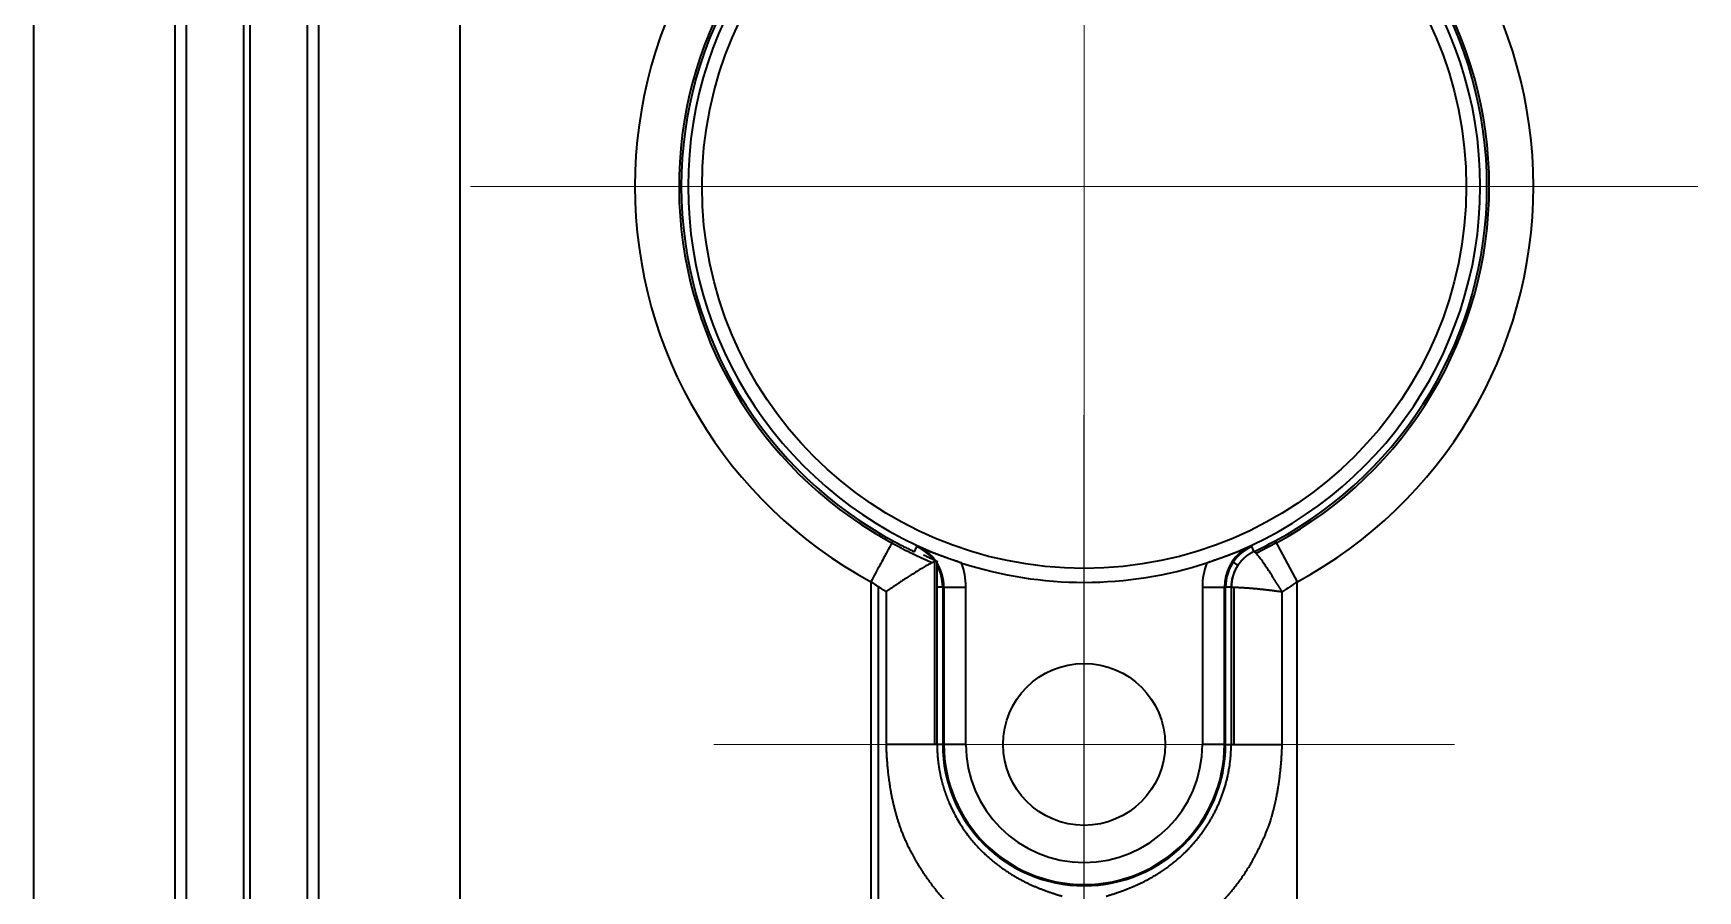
# Model space of a CAD drawing. Header units: millimetres. Extents: x -13 to 1082, y 396 to 866.
# Drawn here: x 199.38 to 235.34, y 661.65 to 680.19 of the extents above; entities that cross this region are included whole.
import ezdxf

# ---------------------------------------------------------------- set-up
doc = ezdxf.new("R2010")
doc.units = ezdxf.units.MM
doc.linetypes.add('CENTER', pattern=[50.8, 31.75, -6.35, 6.35, -6.35])
doc.layers.add('1', color=7, linetype='Continuous', true_color=0xffffff)
doc.layers.add('10', color=7, linetype='Continuous', true_color=0xffffff)

msp = doc.modelspace()

# ---------------------------------------------------------------- linework, layer by layer
at = {"layer": '1', "color": 1, "linetype": 'CENTER', "lineweight": 18}
for p, q in [((222.085, 663.62), (222.085, 690.133)), ((208.829, 676.876), (235.341, 676.876)), ((222.085, 656.816), (222.085, 672.816)), ((214.085, 664.816), (230.085, 664.816))]:
    msp.add_line(p, q, dxfattribs=at)
at = {"layer": '10', "color": 1, "linetype": 'CENTER', "ltscale": 1.52}
msp.add_line((222.085, 469.236), (222.085, 849.236), dxfattribs=at)
at = {"layer": '10', "color": 7, "linetype": 'Continuous', "lineweight": 35}
for p, q in [((202.692, 607.029), (202.692, 687.546)), ((205.298, 687.502), (205.298, 607.029)), ((218.421, 668.98), (218.471, 669.091)), ((225.699, 669.091), (225.75, 668.981)), ((226.215, 669.215), (226.691, 668.332)), ((218.853, 668.762), (218.853, 664.816)), ((218.91, 668.265), (218.91, 668.782)), ((225.303, 668.752), (225.403, 668.684)), ((217.479, 668.332), (217.479, 607.029)), ((217.643, 607.029), (217.643, 668.22)), ((218.908, 664.816), (218.908, 668.216)), ((219.029, 668.216), (218.908, 668.216)), ((219.029, 668.216), (219.531, 668.216)), ((219.029, 668.216), (219.029, 664.816)), ((219.054, 668.216), (219.054, 664.816)), ((219.531, 664.816), (219.531, 668.216)), ((224.639, 668.216), (224.639, 664.816)), ((224.639, 668.216), (225.141, 668.216)), ((225.116, 664.816), (225.116, 668.216)), ((225.141, 664.816), (225.141, 668.216)), ((225.262, 668.216), (225.141, 668.216)), ((225.262, 668.216), (225.262, 664.816)), ((225.326, 664.816), (225.326, 668.215)), ((226.691, 607.029), (226.691, 668.332)), ((217.806, 668.114), (217.806, 664.816)), ((226.365, 664.816), (226.365, 668.114)), ((219.029, 664.816), (218.908, 664.816)), ((219.531, 664.816), (219.029, 664.816)), ((225.141, 664.816), (224.639, 664.816)), ((225.141, 664.816), (225.262, 664.816))]:
    msp.add_line(p, q, dxfattribs=at)
for centre, radius in [((222.085, 676.876), 8.256), ((222.085, 664.816), 1.75)]:
    msp.add_circle(centre, radius, dxfattribs=at)
for centre, radius, start, end in [((222.085, 676.876), 9.707, 118.3284, 241.6716), ((222.085, 676.876), 9.707, 298.3284, 61.6716), ((222.085, 676.876), 8.557, 108.0391, 251.9608), ((222.085, 676.876), 8.557, 288.0391, 71.9609), ((222.085, 676.876), 8.753, 118.3286, 238.5413), ((222.085, 676.876), 8.703, 117.924, 242.0761), ((222.085, 676.876), 8.703, 298.3284, 61.6716), ((222.085, 676.876), 8.753, 298.3284, 61.6716), ((218.065, 668.216), 0.964, 38.826, 65.1016), ((218.065, 668.216), 0.989, 34.7902, 54.711), ((226.105, 668.216), 0.989, 125.2915, 180), ((226.105, 668.216), 0.964, 114.8979, 180), ((218.065, 668.216), 0.989, 0, 31.3374), ((218.065, 668.216), 0.964, 359.9999, 28.8573), ((218.065, 668.216), 1.466, 0, 20.8858), ((222.085, 676.876), 8.558, 252.0246, 288.0391), ((226.105, 668.216), 1.466, 159.1161, 180), ((222.085, 664.816), 3.056, 180, 360), ((222.085, 664.816), 3.031, 180, 0), ((222.085, 664.816), 2.554, 180, 0)]:
    msp.add_arc(centre, radius, start, end, dxfattribs=at)
for points, degree in [([(199.381, 696.415), (199.384, 677.98), (199.386, 659.545), (199.389, 641.111)], 3), ([(208.601, 607.029), (208.601, 636.768), (208.601, 666.506), (208.601, 696.245)], 3), ([(202.446, 607.029), (202.446, 633.853), (202.446, 660.677), (202.446, 687.502)], 3), ([(203.928, 607.029), (203.928, 633.853), (203.928, 660.677), (203.928, 687.502)], 3), ([(204.062, 687.502), (204.062, 660.677), (204.062, 633.853), (204.062, 607.029)], 3), ([(205.544, 687.502), (205.544, 660.678), (205.544, 633.853), (205.544, 607.029)], 3), ([(218.922, 668.762), (218.612, 668.908)], 1), ([(225.751, 668.981), (225.907, 669.055), (226.062, 669.133), (226.215, 669.215)], 3), ([(226.239, 669.17), (226.094, 669.091), (225.947, 669.015), (225.803, 668.945)], 3), ([(218.908, 668.216), (218.909, 668.232), (218.91, 668.248), (218.91, 668.263)], 3), ([(226.691, 668.332), (226.584, 668.257), (226.475, 668.184), (226.364, 668.115)], 3)]:
    msp.add_open_spline(points, degree=degree, dxfattribs=at)
for points, knots in [([(217.517, 669.41), (217.679, 669.31), (217.844, 669.216), (218.151, 669.052), (218.293, 668.98), (218.559, 668.853), (218.685, 668.797), (218.809, 668.744)], [0, 0, 0, 0, 0.38432, 0.38432, 0.705366, 0.705366, 1, 1, 1, 1]), ([(217.955, 669.216), (217.954, 669.213), (217.949, 669.204), (217.935, 669.178), (217.926, 669.161), (217.912, 669.136), (217.909, 669.13), (217.903, 669.119), (217.9, 669.114), (217.891, 669.096), (217.884, 669.083), (217.861, 669.04), (217.843, 669.007), (217.802, 668.931), (217.778, 668.888), (217.727, 668.793), (217.699, 668.741), (217.64, 668.631), (217.609, 668.573), (217.544, 668.453), (217.511, 668.392), (217.479, 668.332)], [0, 0, 0, 0, 0.125, 0.125, 0.25, 0.25, 0.28125, 0.28125, 0.3125, 0.3125, 0.375, 0.375, 0.5, 0.5, 0.625, 0.625, 0.75, 0.75, 0.875, 0.875, 1, 1, 1, 1]), ([(218.009, 669.186), (218.012, 669.185), (218.018, 669.182), (218.032, 669.174), (218.053, 669.163), (218.08, 669.149), (218.113, 669.132), (218.149, 669.114), (218.183, 669.096), (218.219, 669.078), (218.259, 669.059), (218.306, 669.035), (218.361, 669.009), (218.4, 668.99), (218.421, 668.98)], [0, 0, 0, 0, 0.016608, 0.050238, 0.10089, 0.168566, 0.253264, 0.341735, 0.425905, 0.505784, 0.6014, 0.715629, 0.84849, 1, 1, 1, 1]), ([(219.435, 668.739), (219.389, 668.754), (219.343, 668.769), (219.254, 668.799), (219.209, 668.814), (219.144, 668.836), (219.122, 668.844), (219.079, 668.859), (219.058, 668.866), (218.996, 668.889), (218.956, 668.903), (218.876, 668.932), (218.838, 668.947), (218.761, 668.975), (218.724, 668.99), (218.65, 669.019), (218.614, 669.033), (218.56, 669.055), (218.533, 669.065), (218.506, 669.076), (218.489, 669.084), (218.48, 669.087), (218.471, 669.091)], [0, 0, 0, 0, 0.125, 0.125, 0.25, 0.25, 0.3125, 0.3125, 0.375, 0.375, 0.5, 0.5, 0.625, 0.625, 0.75, 0.75, 0.875, 0.875, 0.9375, 0.96875, 0.96875, 1, 1, 1, 1]), ([(225.699, 669.091), (225.681, 669.084), (225.664, 669.076), (225.628, 669.062), (225.575, 669.04), (225.52, 669.019), (225.41, 668.976), (225.335, 668.947), (225.235, 668.911), (225.215, 668.903), (225.174, 668.889), (225.153, 668.881), (225.09, 668.859), (225.048, 668.844), (224.983, 668.821), (224.961, 668.814), (224.927, 668.803), (224.916, 668.799), (224.894, 668.791), (224.882, 668.787), (224.826, 668.768), (224.781, 668.754), (224.735, 668.739)], [0, 0, 0, 0, 0.0625, 0.0625, 0.125, 0.25, 0.25, 0.5, 0.5, 0.5625, 0.5625, 0.625, 0.625, 0.75, 0.75, 0.8125, 0.8125, 0.84375, 0.84375, 0.875, 0.875, 1, 1, 1, 1]), ([(225.75, 668.981), (225.746, 668.979), (225.738, 668.976), (225.726, 668.97), (225.714, 668.963), (225.702, 668.957), (225.691, 668.951), (225.68, 668.944), (225.669, 668.938), (225.658, 668.931), (225.647, 668.925), (225.637, 668.918), (225.627, 668.911), (225.617, 668.904), (225.607, 668.897), (225.598, 668.89), (225.589, 668.883), (225.58, 668.876), (225.571, 668.869), (225.562, 668.862), (225.554, 668.855), (225.546, 668.847), (225.538, 668.84), (225.53, 668.833), (225.522, 668.826), (225.515, 668.819), (225.508, 668.811), (225.501, 668.804), (225.494, 668.797), (225.487, 668.79), (225.48, 668.783), (225.474, 668.776), (225.468, 668.769), (225.462, 668.762), (225.456, 668.755), (225.45, 668.748), (225.445, 668.741), (225.44, 668.734), (225.434, 668.728), (225.429, 668.721), (225.425, 668.714), (225.42, 668.708), (225.415, 668.701), (225.411, 668.695), (225.407, 668.689), (225.402, 668.682), (225.398, 668.676), (225.382, 668.651), (225.358, 668.609), (225.33, 668.55), (225.31, 668.499), (225.295, 668.452), (225.284, 668.409), (225.276, 668.37), (225.27, 668.335), (225.266, 668.305), (225.264, 668.277), (225.263, 668.254), (225.262, 668.234), (225.262, 668.222), (225.262, 668.216)], [0, 0, 0, 0, 0.014227, 0.028305, 0.042234, 0.056013, 0.069643, 0.083124, 0.096456, 0.109638, 0.122672, 0.135556, 0.148291, 0.160876, 0.173313, 0.1856, 0.197739, 0.209728, 0.221567, 0.233258, 0.2448, 0.256192, 0.267435, 0.278529, 0.289474, 0.30027, 0.310916, 0.321414, 0.331762, 0.341961, 0.352011, 0.361912, 0.371663, 0.381266, 0.390719, 0.400023, 0.409178, 0.418184, 0.427041, 0.435748, 0.444307, 0.452716, 0.460976, 0.469087, 0.477049, 0.484862, 0.492526, 0.500041, 0.57781, 0.645396, 0.702792, 0.749998, 0.800272, 0.841938, 0.874994, 0.910252, 0.937496, 0.961839, 0.981771, 1, 1, 1, 1]), ([(225.75, 668.981), (225.746, 668.979), (225.737, 668.975), (225.724, 668.968), (225.711, 668.961), (225.698, 668.954), (225.685, 668.947), (225.672, 668.939), (225.659, 668.931), (225.647, 668.923), (225.634, 668.915), (225.622, 668.906), (225.609, 668.897), (225.597, 668.888), (225.585, 668.878), (225.573, 668.869), (225.561, 668.859), (225.55, 668.849), (225.538, 668.838), (225.527, 668.827), (225.516, 668.817), (225.505, 668.805), (225.494, 668.794), (225.483, 668.783), (225.473, 668.771), (225.463, 668.759), (225.453, 668.747), (225.443, 668.734), (225.434, 668.722), (225.424, 668.709), (225.415, 668.696), (225.407, 668.683), (225.401, 668.674), (225.398, 668.669), (225.397, 668.667), (225.396, 668.665), (225.394, 668.663), (225.392, 668.659), (225.389, 668.655), (225.386, 668.65), (225.383, 668.644), (225.379, 668.637), (225.374, 668.63), (225.37, 668.621), (225.365, 668.612), (225.36, 668.602), (225.354, 668.591), (225.349, 668.58), (225.343, 668.567), (225.337, 668.553), (225.331, 668.539), (225.325, 668.524), (225.318, 668.507), (225.312, 668.49), (225.306, 668.472), (225.301, 668.453), (225.295, 668.433), (225.29, 668.412), (225.285, 668.391), (225.281, 668.368), (225.277, 668.345), (225.273, 668.32), (225.271, 668.295), (225.269, 668.27), (225.267, 668.243), (225.267, 668.225), (225.267, 668.216)], [0, 0, 0, 0, 0.015327, 0.03073, 0.046207, 0.061755, 0.077372, 0.093058, 0.108809, 0.124624, 0.140501, 0.156437, 0.172429, 0.188477, 0.204576, 0.220725, 0.236922, 0.253164, 0.269447, 0.285771, 0.302131, 0.318526, 0.334952, 0.351407, 0.367888, 0.384392, 0.400916, 0.417458, 0.434015, 0.450583, 0.46716, 0.483743, 0.500329, 0.50091, 0.502428, 0.504881, 0.508271, 0.512597, 0.517858, 0.524055, 0.531188, 0.539255, 0.548257, 0.55819, 0.569055, 0.580849, 0.59357, 0.607213, 0.621776, 0.637252, 0.653636, 0.670922, 0.6891, 0.708161, 0.728095, 0.748888, 0.770526, 0.792993, 0.816272, 0.840341, 0.86518, 0.890764, 0.917068, 0.944062, 0.971717, 1, 1, 1, 1]), ([(226.365, 668.114), (226.362, 668.118), (226.356, 668.127), (226.347, 668.141), (226.338, 668.155), (226.329, 668.169), (226.32, 668.183), (226.311, 668.197), (226.302, 668.211), (226.293, 668.225), (226.284, 668.239), (226.275, 668.254), (226.266, 668.268), (226.257, 668.282), (226.248, 668.296), (226.239, 668.311), (226.23, 668.325), (226.221, 668.339), (226.212, 668.354), (226.203, 668.368), (226.194, 668.382), (226.185, 668.396), (226.176, 668.411), (226.167, 668.425), (226.143, 668.462), (226.106, 668.52), (226.058, 668.595), (226.013, 668.663), (225.973, 668.722), (225.937, 668.773), (225.905, 668.817), (225.877, 668.855), (225.852, 668.887), (225.834, 668.909), (225.822, 668.924), (225.814, 668.933), (225.807, 668.941), (225.799, 668.949), (225.792, 668.955), (225.786, 668.962), (225.78, 668.967), (225.774, 668.971), (225.769, 668.975), (225.764, 668.978), (225.759, 668.98), (225.754, 668.981), (225.752, 668.981), (225.75, 668.981)], [0, 0, 0, 0, 0.010401, 0.020836, 0.031306, 0.04181, 0.052349, 0.062923, 0.073533, 0.084178, 0.094859, 0.105576, 0.116331, 0.127123, 0.137954, 0.148824, 0.159736, 0.170689, 0.181686, 0.192728, 0.203817, 0.214955, 0.226142, 0.237376, 0.248658, 0.31477, 0.378671, 0.440381, 0.499856, 0.552997, 0.604564, 0.654679, 0.703268, 0.750256, 0.769044, 0.787895, 0.806815, 0.82581, 0.84488, 0.864028, 0.883253, 0.902552, 0.921923, 0.941361, 0.960858, 0.980408, 1, 1, 1, 1]), ([(218.91, 668.761), (218.91, 668.762), (218.909, 668.763), (218.909, 668.764), (218.909, 668.765), (218.908, 668.766), (218.907, 668.768), (218.904, 668.77), (218.894, 668.772), (218.871, 668.768), (218.837, 668.756), (218.794, 668.738), (218.738, 668.711), (218.666, 668.672), (218.575, 668.619), (218.469, 668.555), (218.377, 668.496), (218.305, 668.449), (218.256, 668.418), (218.205, 668.384), (218.149, 668.347), (218.11, 668.32), (218.088, 668.305), (218.083, 668.302), (218.075, 668.297), (218.066, 668.291), (218.056, 668.283), (218.043, 668.275), (218.028, 668.264), (218.011, 668.253), (217.992, 668.24), (217.971, 668.226), (217.948, 668.211), (217.924, 668.194), (217.897, 668.176), (217.868, 668.156), (217.837, 668.136), (217.816, 668.121), (217.805, 668.114)], [0, 0, 0, 0, 0.006383, 0.014234, 0.022055, 0.029845, 0.037606, 0.045339, 0.100111, 0.155068, 0.210475, 0.266588, 0.323653, 0.394436, 0.469984, 0.550621, 0.636612, 0.667675, 0.700724, 0.735765, 0.772804, 0.811843, 0.813941, 0.817328, 0.822002, 0.827965, 0.835216, 0.843755, 0.853583, 0.864699, 0.877103, 0.890795, 0.905775, 0.922044, 0.939601, 0.958446, 0.978579, 1, 1, 1, 1]), ([(217.805, 668.114), (217.796, 668.12), (217.778, 668.131), (217.751, 668.148), (217.724, 668.166), (217.697, 668.184), (217.67, 668.201), (217.643, 668.22), (217.615, 668.238), (217.588, 668.256), (217.561, 668.275), (217.534, 668.294), (217.506, 668.313), (217.488, 668.326), (217.479, 668.332)], [0, 0, 0, 0, 0.081652, 0.163604, 0.245858, 0.328416, 0.411279, 0.494448, 0.577926, 0.661714, 0.745814, 0.830227, 0.914956, 1, 1, 1, 1]), ([(225.262, 668.216), (225.262, 668.216), (225.262, 668.216), (225.263, 668.216), (225.264, 668.216), (225.265, 668.216), (225.266, 668.216), (225.267, 668.216)], [0, 0, 0, 0, 0.16667, 0.33334, 0.50001, 0.657154, 1, 1, 1, 1]), ([(225.267, 668.216), (225.268, 668.216), (225.269, 668.216), (225.272, 668.216), (225.275, 668.216), (225.278, 668.216), (225.282, 668.216), (225.287, 668.216), (225.293, 668.216), (225.3, 668.216), (225.307, 668.216), (225.316, 668.216), (225.326, 668.215), (225.337, 668.215), (225.356, 668.214), (225.384, 668.213), (225.425, 668.21), (225.469, 668.208), (225.509, 668.206), (225.541, 668.203), (225.564, 668.202), (225.588, 668.2), (225.613, 668.198), (225.638, 668.197), (225.664, 668.195), (225.69, 668.192), (225.717, 668.19), (225.745, 668.188), (225.773, 668.185), (225.802, 668.183), (225.831, 668.18), (225.861, 668.177), (225.891, 668.174), (225.921, 668.171), (225.952, 668.168), (225.983, 668.164), (226.014, 668.161), (226.045, 668.157), (226.077, 668.154), (226.109, 668.15), (226.14, 668.146), (226.172, 668.142), (226.204, 668.137), (226.236, 668.133), (226.269, 668.128), (226.301, 668.124), (226.333, 668.119), (226.354, 668.115), (226.365, 668.114)], [0, 0, 0, 0, 0.010321, 0.021461, 0.033418, 0.046195, 0.059792, 0.074207, 0.089442, 0.105494, 0.122364, 0.140049, 0.158547, 0.177856, 0.197972, 0.248865, 0.298886, 0.348045, 0.396344, 0.417295, 0.438239, 0.459178, 0.480111, 0.501038, 0.52196, 0.542876, 0.563786, 0.584691, 0.60559, 0.626484, 0.64737, 0.668245, 0.689106, 0.70995, 0.730773, 0.751571, 0.772341, 0.793078, 0.813781, 0.834454, 0.855109, 0.875756, 0.896404, 0.917064, 0.937744, 0.958455, 0.979204, 1, 1, 1, 1]), ([(218.908, 664.816), (218.905, 664.816), (218.897, 664.816), (218.868, 664.816), (218.847, 664.816), (218.792, 664.816), (218.757, 664.816), (218.675, 664.816), (218.627, 664.816), (218.52, 664.816), (218.461, 664.816), (218.336, 664.816), (218.27, 664.816), (218.136, 664.816), (218.068, 664.816), (217.934, 664.816), (217.868, 664.816), (217.806, 664.816)], [0, 0, 0, 0, 0.125, 0.125, 0.25, 0.25, 0.375, 0.375, 0.5, 0.5, 0.625, 0.625, 0.75, 0.75, 0.875, 0.875, 1, 1, 1, 1]), ([(217.806, 664.816), (217.806, 664.8), (217.807, 664.766), (217.809, 664.716), (217.811, 664.665), (217.814, 664.614), (217.817, 664.562), (217.82, 664.509), (217.824, 664.456), (217.828, 664.402), (217.833, 664.348), (217.838, 664.293), (217.844, 664.238), (217.85, 664.182), (217.857, 664.125), (217.864, 664.068), (217.872, 664.011), (217.881, 663.952), (217.89, 663.894), (217.898, 663.842), (217.906, 663.798), (217.912, 663.762), (217.919, 663.726), (217.926, 663.689), (217.934, 663.653), (217.941, 663.617), (217.949, 663.581), (217.957, 663.545), (217.966, 663.509), (217.974, 663.473), (217.983, 663.438), (217.992, 663.402), (218.002, 663.367), (218.011, 663.332), (218.021, 663.296), (218.031, 663.261), (218.041, 663.227), (218.052, 663.192), (218.063, 663.157), (218.074, 663.123), (218.085, 663.088), (218.097, 663.054), (218.106, 663.027), (218.114, 663.003), (218.123, 662.98), (218.136, 662.945), (218.155, 662.898), (218.178, 662.841), (218.207, 662.773), (218.243, 662.695), (218.284, 662.608), (218.333, 662.511), (218.389, 662.405), (218.444, 662.308), (218.494, 662.224), (218.537, 662.154), (218.581, 662.086), (218.625, 662.019), (218.67, 661.952), (218.716, 661.887), (218.762, 661.824), (218.809, 661.761), (218.857, 661.699), (218.896, 661.649), (218.928, 661.61), (218.953, 661.581), (218.979, 661.551), (219.005, 661.521), (219.033, 661.491), (219.062, 661.461), (219.092, 661.43), (219.123, 661.4), (219.154, 661.369), (219.187, 661.338), (219.221, 661.307), (219.256, 661.277), (219.291, 661.246), (219.327, 661.215), (219.365, 661.185), (219.402, 661.155), (219.441, 661.125), (219.48, 661.095), (219.52, 661.066), (219.561, 661.037), (219.602, 661.008), (219.643, 660.98), (219.685, 660.953), (219.728, 660.926), (219.77, 660.899), (219.816, 660.872), (219.864, 660.844), (219.914, 660.816), (219.961, 660.79), (220.007, 660.765), (220.052, 660.742), (220.094, 660.721), (220.135, 660.701), (220.173, 660.683), (220.21, 660.666), (220.246, 660.65), (220.28, 660.636), (220.312, 660.622), (220.342, 660.61), (220.371, 660.599), (220.399, 660.588), (220.425, 660.579), (220.45, 660.57), (220.473, 660.562), (220.495, 660.555), (220.516, 660.549), (220.529, 660.545), (220.536, 660.544)], [0, 0, 0, 0, 0.008072, 0.016241, 0.024506, 0.032867, 0.041325, 0.049878, 0.058529, 0.067275, 0.076119, 0.085059, 0.094097, 0.103231, 0.112463, 0.121791, 0.131216, 0.140737, 0.150355, 0.160069, 0.166089, 0.172103, 0.178112, 0.184115, 0.190112, 0.196102, 0.202087, 0.208065, 0.214036, 0.220001, 0.225959, 0.23191, 0.237853, 0.24379, 0.249718, 0.255639, 0.261553, 0.267458, 0.273356, 0.279246, 0.285128, 0.291002, 0.296869, 0.299013, 0.303146, 0.309261, 0.317353, 0.32741, 0.339418, 0.353361, 0.369217, 0.38696, 0.406558, 0.427973, 0.441498, 0.45496, 0.468359, 0.481696, 0.494974, 0.508195, 0.52136, 0.534472, 0.547531, 0.560539, 0.566836, 0.573325, 0.580003, 0.586869, 0.593922, 0.601158, 0.608577, 0.616176, 0.623954, 0.631907, 0.640034, 0.648334, 0.656804, 0.665442, 0.674247, 0.683217, 0.692349, 0.701642, 0.711094, 0.720704, 0.730471, 0.740393, 0.750468, 0.760697, 0.771078, 0.781612, 0.794462, 0.807044, 0.819363, 0.831423, 0.843228, 0.854783, 0.866092, 0.877157, 0.887981, 0.898568, 0.90892, 0.919039, 0.928929, 0.938591, 0.948027, 0.957239, 0.96623, 0.975, 0.98355, 0.991883, 1, 1, 1, 1]), ([(218.908, 664.816), (218.908, 664.807), (218.908, 664.789), (218.909, 664.762), (218.909, 664.734), (218.91, 664.707), (218.911, 664.681), (218.912, 664.654), (218.914, 664.627), (218.915, 664.601), (218.917, 664.575), (218.919, 664.549), (218.922, 664.524), (218.924, 664.498), (218.927, 664.473), (218.929, 664.448), (218.932, 664.423), (218.936, 664.398), (218.939, 664.374), (218.942, 664.349), (218.946, 664.325), (218.95, 664.301), (218.954, 664.278), (218.958, 664.254), (218.962, 664.231), (218.966, 664.208), (218.971, 664.185), (218.976, 664.162), (218.98, 664.14), (218.985, 664.118), (218.99, 664.096), (218.995, 664.074), (219.001, 664.052), (219.006, 664.031), (219.011, 664.01), (219.017, 663.989), (219.023, 663.968), (219.028, 663.947), (219.034, 663.927), (219.04, 663.907), (219.046, 663.887), (219.052, 663.867), (219.058, 663.847), (219.064, 663.828), (219.071, 663.809), (219.077, 663.79), (219.083, 663.771), (219.09, 663.753), (219.096, 663.735), (219.103, 663.717), (219.109, 663.699), (219.116, 663.681), (219.123, 663.663), (219.129, 663.646), (219.136, 663.629), (219.143, 663.612), (219.15, 663.596), (219.156, 663.579), (219.163, 663.563), (219.19, 663.5), (219.24, 663.393), (219.316, 663.247), (219.397, 663.11), (219.48, 662.983), (219.565, 662.865), (219.652, 662.755), (219.739, 662.653), (219.825, 662.56), (219.896, 662.489), (219.95, 662.438), (219.987, 662.403), (220.025, 662.369), (220.063, 662.335), (220.101, 662.303), (220.139, 662.272), (220.177, 662.242), (220.215, 662.212), (220.253, 662.183), (220.291, 662.156), (220.329, 662.129), (220.366, 662.103), (220.404, 662.077), (220.441, 662.053), (220.478, 662.029), (220.515, 662.006), (220.551, 661.984), (220.588, 661.962), (220.624, 661.941), (220.66, 661.921), (220.695, 661.902), (220.73, 661.883), (220.765, 661.865), (220.8, 661.847), (220.834, 661.831), (220.868, 661.814), (220.901, 661.798), (220.934, 661.783), (220.967, 661.769), (220.999, 661.754), (221.031, 661.741), (221.062, 661.728), (221.093, 661.715), (221.124, 661.703), (221.154, 661.691), (221.183, 661.68), (221.212, 661.669), (221.241, 661.658), (221.269, 661.648), (221.296, 661.638), (221.324, 661.629), (221.35, 661.619), (221.376, 661.611), (221.402, 661.602), (221.427, 661.594), (221.451, 661.586), (221.475, 661.578), (221.499, 661.571), (221.521, 661.563), (221.544, 661.556), (221.565, 661.55), (221.587, 661.543), (221.6, 661.539), (221.607, 661.537)], [0, 0, 0, 0, 0.004786, 0.009542, 0.014267, 0.018961, 0.023624, 0.028257, 0.032859, 0.03743, 0.04197, 0.04648, 0.050959, 0.055407, 0.059825, 0.064212, 0.068568, 0.072894, 0.077189, 0.081453, 0.085687, 0.08989, 0.094063, 0.098204, 0.102316, 0.106396, 0.110447, 0.114466, 0.118455, 0.122413, 0.126341, 0.130239, 0.134105, 0.137942, 0.141748, 0.145523, 0.149268, 0.152982, 0.156666, 0.160319, 0.163942, 0.167535, 0.171097, 0.174629, 0.17813, 0.181601, 0.185042, 0.188452, 0.191832, 0.195182, 0.198501, 0.201791, 0.205049, 0.208278, 0.211476, 0.214644, 0.217782, 0.22089, 0.223967, 0.227015, 0.256857, 0.285702, 0.313571, 0.340491, 0.36649, 0.391597, 0.415846, 0.439276, 0.461926, 0.471826, 0.481688, 0.491515, 0.501309, 0.511073, 0.520811, 0.530524, 0.540216, 0.549889, 0.559547, 0.569193, 0.578829, 0.588458, 0.598083, 0.607708, 0.617334, 0.626966, 0.636606, 0.646256, 0.65592, 0.665601, 0.675301, 0.685024, 0.694772, 0.704548, 0.714354, 0.724195, 0.734071, 0.743986, 0.753943, 0.763944, 0.773992, 0.784089, 0.794239, 0.804442, 0.814703, 0.825022, 0.835404, 0.845849, 0.856361, 0.86694, 0.877591, 0.888315, 0.899113, 0.909988, 0.920943, 0.931978, 0.943097, 0.9543, 0.96559, 0.976969, 0.988439, 1, 1, 1, 1]), ([(222.563, 661.537), (222.568, 661.538), (222.579, 661.541), (222.595, 661.546), (222.611, 661.551), (222.627, 661.556), (222.644, 661.561), (222.66, 661.566), (222.677, 661.571), (222.693, 661.576), (222.71, 661.581), (222.726, 661.586), (222.743, 661.592), (222.76, 661.597), (222.777, 661.603), (222.793, 661.609), (222.81, 661.614), (222.827, 661.62), (222.845, 661.626), (222.862, 661.632), (222.879, 661.638), (222.896, 661.645), (222.914, 661.651), (222.931, 661.657), (222.948, 661.664), (222.966, 661.671), (222.984, 661.677), (223.001, 661.684), (223.019, 661.691), (223.037, 661.698), (223.054, 661.705), (223.072, 661.713), (223.09, 661.72), (223.108, 661.727), (223.126, 661.735), (223.144, 661.743), (223.162, 661.751), (223.181, 661.758), (223.199, 661.767), (223.217, 661.775), (223.235, 661.783), (223.254, 661.792), (223.272, 661.8), (223.291, 661.809), (223.309, 661.818), (223.327, 661.827), (223.346, 661.836), (223.381, 661.853), (223.433, 661.88), (223.505, 661.918), (223.579, 661.96), (223.657, 662.006), (223.736, 662.057), (223.823, 662.115), (223.915, 662.181), (224.011, 662.255), (224.105, 662.333), (224.197, 662.415), (224.264, 662.479), (224.306, 662.522), (224.325, 662.54), (224.344, 662.56), (224.362, 662.58), (224.381, 662.6), (224.401, 662.621), (224.42, 662.642), (224.439, 662.663), (224.458, 662.685), (224.478, 662.708), (224.497, 662.731), (224.517, 662.754), (224.536, 662.778), (224.556, 662.803), (224.575, 662.828), (224.595, 662.853), (224.615, 662.879), (224.634, 662.906), (224.654, 662.933), (224.673, 662.96), (224.692, 662.988), (224.712, 663.017), (224.731, 663.046), (224.75, 663.076), (224.769, 663.106), (224.788, 663.136), (224.807, 663.168), (224.826, 663.199), (224.844, 663.232), (224.862, 663.265), (224.881, 663.298), (224.898, 663.332), (224.916, 663.367), (224.934, 663.402), (224.951, 663.438), (224.968, 663.474), (224.984, 663.511), (225.001, 663.548), (225.017, 663.586), (225.032, 663.625), (225.048, 663.664), (225.062, 663.703), (225.077, 663.744), (225.091, 663.784), (225.105, 663.826), (225.118, 663.868), (225.131, 663.91), (225.143, 663.953), (225.155, 663.997), (225.167, 664.041), (225.177, 664.086), (225.188, 664.131), (225.197, 664.177), (225.206, 664.223), (225.215, 664.27), (225.223, 664.317), (225.23, 664.365), (225.236, 664.413), (225.242, 664.462), (225.247, 664.511), (225.252, 664.561), (225.255, 664.611), (225.258, 664.662), (225.26, 664.713), (225.262, 664.765), (225.262, 664.799), (225.262, 664.816)], [0, 0, 0, 0, 0.008019, 0.015971, 0.023855, 0.031672, 0.039422, 0.047105, 0.054722, 0.062273, 0.069758, 0.077177, 0.084531, 0.09182, 0.099045, 0.106205, 0.113301, 0.120333, 0.127302, 0.134208, 0.141052, 0.147833, 0.154552, 0.16121, 0.167807, 0.174344, 0.18082, 0.187236, 0.193593, 0.199891, 0.206131, 0.212314, 0.218439, 0.224507, 0.230519, 0.236475, 0.242376, 0.248223, 0.254016, 0.259755, 0.265442, 0.271077, 0.276661, 0.282194, 0.287677, 0.293112, 0.298498, 0.303836, 0.323075, 0.342605, 0.362458, 0.38266, 0.403238, 0.424216, 0.449085, 0.473617, 0.497852, 0.521833, 0.545603, 0.55052, 0.55549, 0.560513, 0.565589, 0.57072, 0.575905, 0.581145, 0.58644, 0.591792, 0.597201, 0.602666, 0.608189, 0.613769, 0.619408, 0.625105, 0.630862, 0.636678, 0.642553, 0.648489, 0.654485, 0.660542, 0.666659, 0.672839, 0.67908, 0.685383, 0.691748, 0.698176, 0.704666, 0.71122, 0.717837, 0.724518, 0.731262, 0.738071, 0.744944, 0.751882, 0.758884, 0.765951, 0.773084, 0.780282, 0.787545, 0.794874, 0.80227, 0.809731, 0.817259, 0.824854, 0.832515, 0.840243, 0.848038, 0.855901, 0.86383, 0.871828, 0.879893, 0.888026, 0.896227, 0.904497, 0.912834, 0.92124, 0.929715, 0.938259, 0.946871, 0.955552, 0.964303, 0.973123, 0.982012, 0.990971, 1, 1, 1, 1]), ([(223.634, 660.544), (223.638, 660.545), (223.645, 660.547), (223.656, 660.55), (223.666, 660.553), (223.677, 660.557), (223.689, 660.56), (223.7, 660.564), (223.711, 660.568), (223.723, 660.571), (223.734, 660.575), (223.746, 660.58), (223.758, 660.584), (223.77, 660.588), (223.782, 660.593), (223.795, 660.597), (223.807, 660.602), (223.819, 660.607), (223.832, 660.612), (223.845, 660.617), (223.858, 660.622), (223.87, 660.627), (223.883, 660.632), (223.896, 660.638), (223.91, 660.643), (223.923, 660.649), (223.936, 660.655), (223.95, 660.661), (223.963, 660.667), (223.977, 660.673), (223.99, 660.679), (224.004, 660.685), (224.018, 660.692), (224.031, 660.698), (224.045, 660.705), (224.059, 660.711), (224.073, 660.718), (224.087, 660.725), (224.101, 660.732), (224.115, 660.739), (224.129, 660.746), (224.143, 660.753), (224.157, 660.761), (224.172, 660.768), (224.186, 660.776), (224.2, 660.783), (224.214, 660.791), (224.228, 660.799), (224.243, 660.807), (224.257, 660.815), (224.271, 660.823), (224.285, 660.831), (224.3, 660.839), (224.314, 660.847), (224.328, 660.856), (224.342, 660.864), (224.357, 660.873), (224.371, 660.881), (224.385, 660.89), (224.399, 660.899), (224.413, 660.908), (224.428, 660.916), (224.442, 660.925), (224.456, 660.934), (224.47, 660.943), (224.484, 660.953), (224.498, 660.962), (224.512, 660.971), (224.526, 660.98), (224.54, 660.99), (224.554, 660.999), (224.567, 661.009), (224.581, 661.018), (224.595, 661.028), (224.608, 661.038), (224.622, 661.047), (224.636, 661.057), (224.649, 661.067), (224.663, 661.077), (224.676, 661.087), (224.689, 661.097), (224.702, 661.107), (224.716, 661.117), (224.729, 661.127), (224.742, 661.137), (224.755, 661.147), (224.768, 661.157), (224.78, 661.167), (224.793, 661.178), (224.806, 661.188), (224.818, 661.198), (224.831, 661.209), (224.843, 661.219), (224.856, 661.229), (224.868, 661.24), (224.88, 661.25), (224.892, 661.26), (224.904, 661.271), (224.916, 661.281), (224.928, 661.292), (224.94, 661.302), (224.951, 661.313), (224.963, 661.323), (224.974, 661.334), (224.985, 661.344), (224.997, 661.355), (225.008, 661.365), (225.019, 661.376), (225.03, 661.386), (225.041, 661.397), (225.051, 661.407), (225.062, 661.417), (225.073, 661.428), (225.083, 661.438), (225.093, 661.449), (225.104, 661.459), (225.114, 661.47), (225.124, 661.48), (225.134, 661.49), (225.144, 661.501), (225.153, 661.511), (225.163, 661.521), (225.172, 661.532), (225.182, 661.542), (225.191, 661.552), (225.2, 661.562), (225.209, 661.573), (225.218, 661.583), (225.227, 661.593), (225.235, 661.603), (225.244, 661.613), (225.252, 661.623), (225.261, 661.633), (225.278, 661.654), (225.303, 661.685), (225.337, 661.727), (225.37, 661.771), (225.404, 661.814), (225.436, 661.859), (225.469, 661.904), (225.501, 661.949), (225.532, 661.996), (225.564, 662.042), (225.594, 662.09), (225.625, 662.138), (225.655, 662.187), (225.684, 662.236), (225.709, 662.279), (225.73, 662.316), (225.747, 662.347), (225.764, 662.378), (225.781, 662.409), (225.798, 662.441), (225.815, 662.472), (225.831, 662.504), (225.847, 662.536), (225.863, 662.568), (225.879, 662.6), (225.895, 662.633), (225.911, 662.666), (225.926, 662.698), (225.941, 662.731), (225.956, 662.765), (225.971, 662.798), (225.986, 662.831), (226, 662.865), (226.014, 662.899), (226.028, 662.933), (226.042, 662.967), (226.052, 662.993), (226.06, 663.014), (226.066, 663.032), (226.076, 663.058), (226.087, 663.092), (226.102, 663.135), (226.118, 663.186), (226.136, 663.245), (226.156, 663.314), (226.18, 663.405), (226.206, 663.511), (226.231, 663.626), (226.251, 663.727), (226.268, 663.825), (226.285, 663.925), (226.3, 664.03), (226.313, 664.134), (226.325, 664.236), (226.335, 664.337), (226.344, 664.436), (226.351, 664.534), (226.356, 664.629), (226.361, 664.723), (226.363, 664.786), (226.365, 664.816)], [0, 0, 0, 0, 0.004395, 0.008773, 0.013136, 0.017483, 0.021814, 0.026128, 0.030427, 0.034709, 0.038976, 0.043227, 0.047461, 0.05168, 0.055883, 0.06007, 0.064241, 0.068396, 0.072536, 0.076659, 0.080767, 0.084859, 0.088935, 0.092996, 0.097041, 0.10107, 0.105083, 0.109081, 0.113063, 0.117029, 0.12098, 0.124915, 0.128834, 0.132738, 0.136626, 0.140498, 0.144355, 0.148196, 0.152021, 0.15583, 0.159624, 0.163403, 0.167165, 0.170912, 0.174643, 0.178359, 0.182058, 0.185742, 0.189411, 0.193063, 0.1967, 0.200321, 0.203926, 0.207515, 0.211089, 0.214647, 0.218189, 0.221715, 0.225225, 0.228719, 0.232198, 0.23566, 0.239107, 0.242538, 0.245953, 0.249352, 0.252735, 0.256102, 0.259453, 0.262787, 0.266106, 0.269409, 0.272695, 0.275966, 0.27922, 0.282458, 0.285679, 0.288884, 0.292072, 0.295245, 0.2984, 0.301539, 0.304661, 0.307767, 0.310856, 0.313928, 0.316983, 0.320021, 0.323042, 0.326046, 0.329033, 0.332003, 0.334956, 0.337891, 0.340809, 0.343709, 0.346592, 0.349457, 0.352305, 0.355135, 0.357947, 0.360742, 0.363518, 0.366277, 0.369018, 0.37174, 0.374444, 0.377131, 0.379798, 0.382448, 0.385078, 0.387691, 0.390284, 0.392859, 0.395416, 0.397953, 0.400471, 0.402971, 0.405451, 0.407913, 0.410355, 0.412777, 0.415181, 0.417565, 0.41993, 0.422275, 0.4246, 0.426906, 0.429192, 0.431458, 0.433705, 0.435931, 0.438138, 0.440324, 0.449454, 0.458606, 0.467782, 0.476981, 0.486205, 0.495452, 0.504725, 0.514022, 0.523345, 0.532693, 0.542066, 0.551463, 0.560883, 0.570325, 0.576108, 0.581901, 0.587705, 0.593519, 0.599344, 0.605179, 0.611025, 0.616881, 0.622747, 0.628624, 0.634512, 0.640409, 0.646317, 0.652236, 0.658165, 0.664104, 0.670053, 0.676013, 0.681983, 0.687964, 0.693955, 0.699957, 0.701665, 0.704764, 0.709258, 0.71515, 0.722445, 0.731147, 0.741262, 0.752795, 0.765752, 0.787086, 0.806126, 0.822851, 0.837251, 0.854799, 0.872064, 0.889046, 0.905746, 0.922163, 0.938299, 0.954151, 0.969719, 0.985002, 1, 1, 1, 1]), ([(225.262, 664.816), (225.265, 664.816), (225.276, 664.816), (225.31, 664.816), (225.334, 664.816), (225.393, 664.816), (225.429, 664.816), (225.512, 664.816), (225.559, 664.816), (225.662, 664.816), (225.718, 664.816), (225.836, 664.816), (225.899, 664.816), (226.028, 664.816), (226.094, 664.816), (226.229, 664.816), (226.297, 664.816), (226.365, 664.816)], [0, 0, 0, 0, 0.125, 0.125, 0.25, 0.25, 0.375, 0.375, 0.5, 0.5, 0.625, 0.625, 0.75, 0.75, 0.875, 0.875, 1, 1, 1, 1])]:
    msp.add_open_spline(points, degree=3, knots=knots, dxfattribs=at)

doc.saveas('drawing.dxf')
